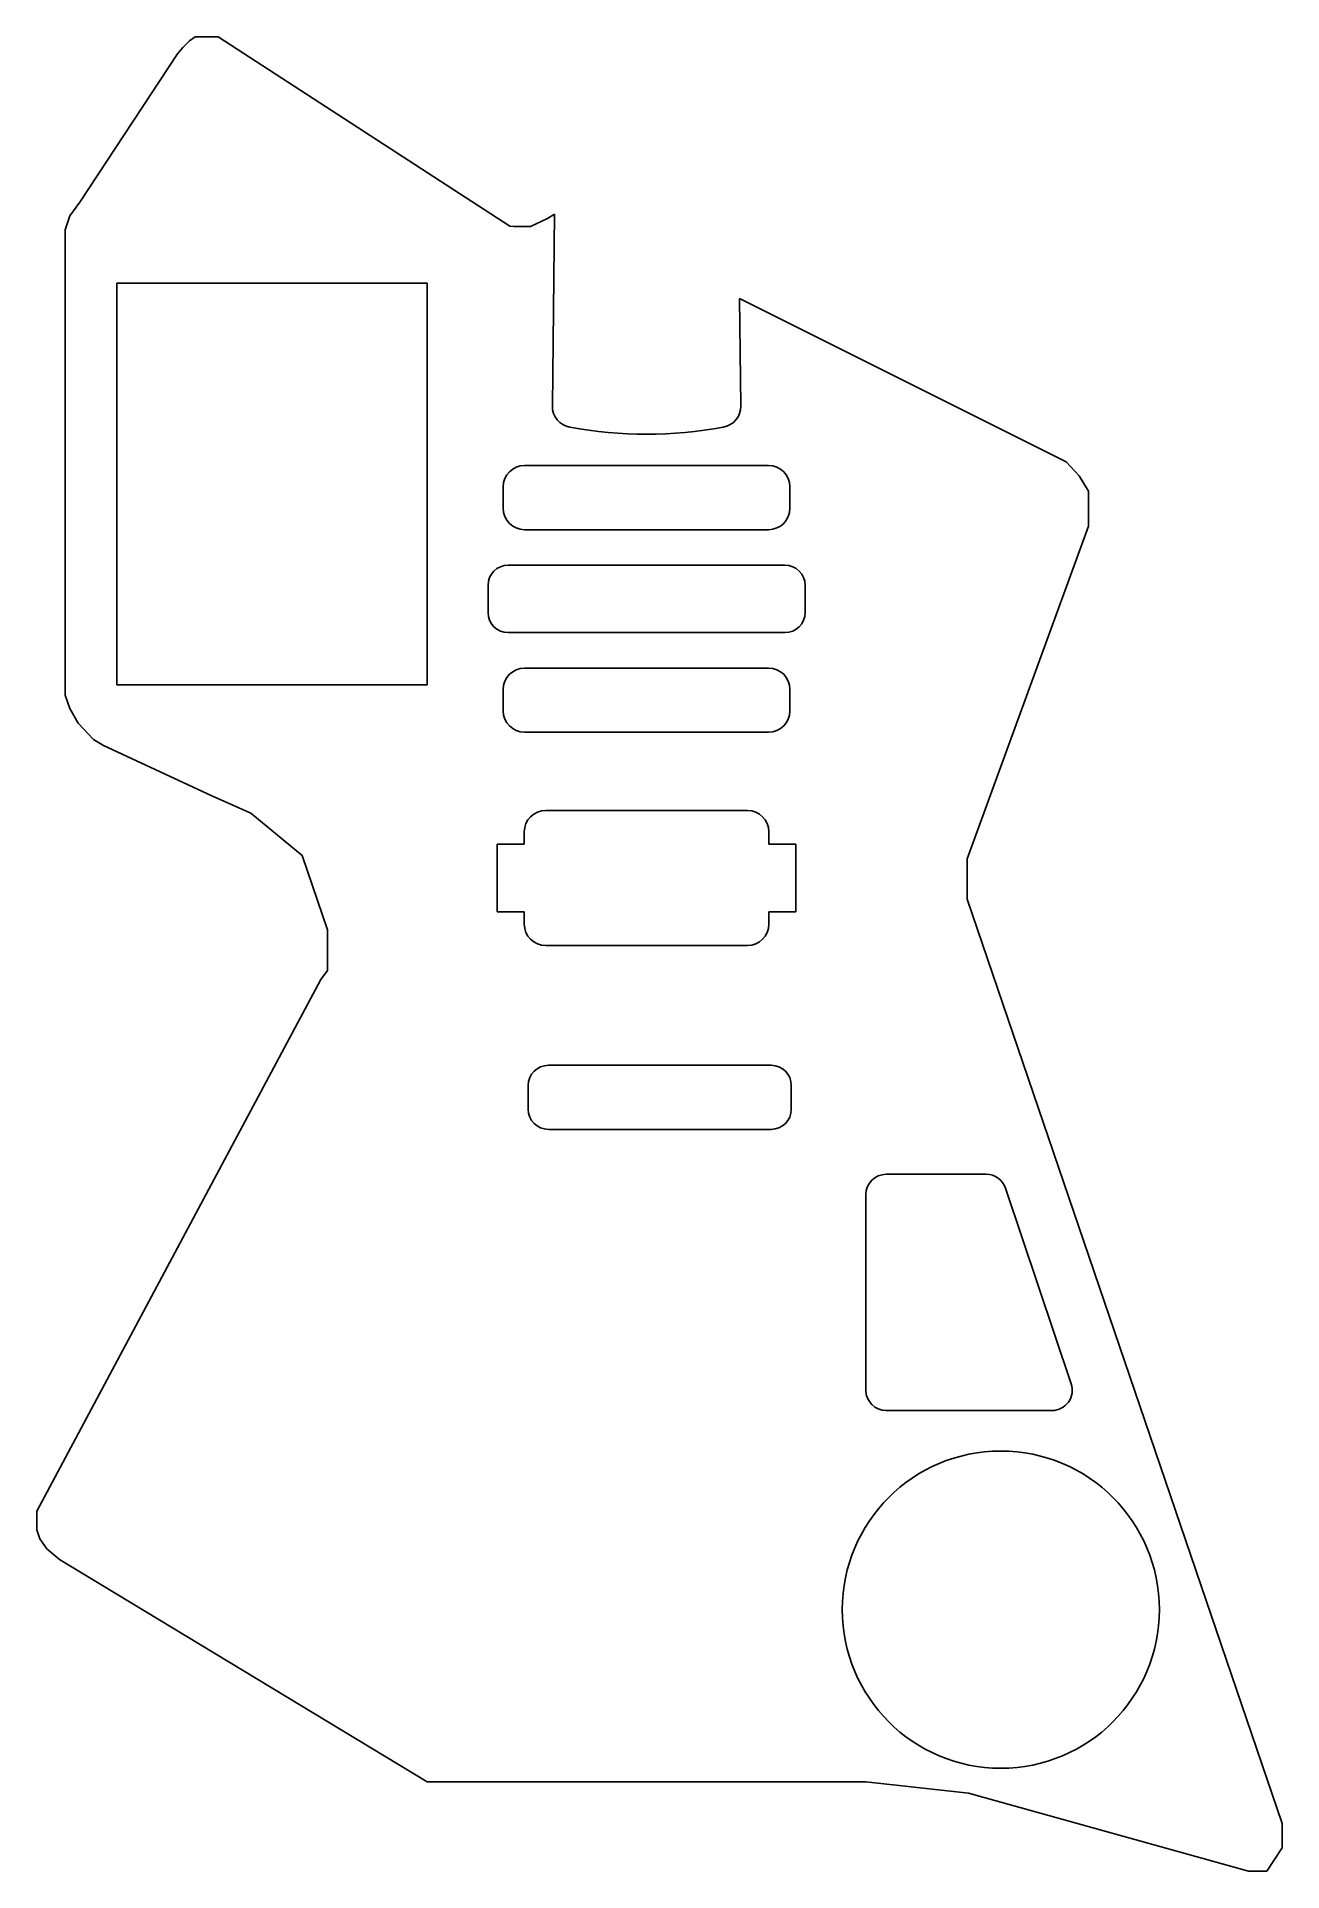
# Model space of a CAD drawing. Header units: millimetres. Extents: x 44 to 413, y 43 to 587.
import ezdxf

# ---------------------------------------------------------------- set-up
doc = ezdxf.new("R2010")
doc.units = ezdxf.units.MM
doc.layers.add('Fillet051', color=7, linetype='CONTINUOUS')

msp = doc.modelspace()

# ---------------------------------------------------------------- linework, layer by layer
at = {"layer": 'Fillet051'}
for p, q in [((57, 538), (85.9748, 581.98)), ((57, 538, 7), (85.9748, 581.98, 7)), ((57, 538), (85.9748, 581.98)), ((57, 538, 7), (85.9748, 581.98, 7)), ((87.4848, 583.86), (85.9748, 581.98)), ((87.4848, 583.86, 7), (85.9748, 581.98, 7)), ((87.4848, 583.86), (85.9748, 581.98)), ((87.4848, 583.86, 7), (85.9748, 581.98, 7)), ((85.9748, 581.98, 7), (85.9748, 581.98)), ((85.9748, 581.98, 7), (85.9748, 581.98)), ((89.4748, 585.83), (87.4848, 583.86)), ((89.4748, 585.83, 7), (87.4848, 583.86, 7)), ((89.4748, 585.83), (87.4848, 583.86)), ((89.4748, 585.83, 7), (87.4848, 583.86, 7)), ((87.4848, 583.86, 7), (87.4848, 583.86)), ((87.4848, 583.86, 7), (87.4848, 583.86)), ((91.1348, 587.073), (89.4748, 585.83)), ((91.1348, 587.073, 7), (89.4748, 585.83, 7)), ((91.1348, 587.073), (89.4748, 585.83)), ((91.1348, 587.073, 7), (89.4748, 585.83, 7)), ((89.4748, 585.83, 7), (89.4748, 585.83)), ((89.4748, 585.83, 7), (89.4748, 585.83)), ((97.9865, 587.073), (91.1348, 587.073)), ((97.9865, 587.073, 7), (91.1348, 587.073, 7)), ((91.1348, 587.073, 7), (91.1348, 587.073)), ((97.9865, 587.073), (91.1348, 587.073)), ((91.1348, 587.073, 7), (91.1348, 587.073)), ((97.9865, 587.073, 7), (91.1348, 587.073, 7)), ((184.499, 530.912), (97.9865, 587.073)), ((184.499, 530.912, 7), (97.9865, 587.073, 7)), ((97.9865, 587.073, 7), (97.9865, 587.073)), ((184.499, 530.912), (97.9865, 587.073)), ((97.9865, 587.073, 7), (97.9865, 587.073)), ((184.499, 530.912, 7), (97.9865, 587.073, 7)), ((52.6, 529.8), (54, 534)), ((52.6, 529.8, 7), (54, 534, 7)), ((52.6, 529.8), (54, 534)), ((52.6, 529.8, 7), (54, 534, 7)), ((54, 534), (57, 538)), ((54, 534, 7), (57, 538, 7)), ((54, 534), (57, 538)), ((54, 534, 7), (57, 538, 7)), ((54, 534, 7), (54, 534)), ((54, 534, 7), (54, 534)), ((57, 538, 7), (57, 538)), ((57, 538, 7), (57, 538)), ((195.596, 533.25), (190.601, 530.784)), ((195.596, 533.25, 7), (190.601, 530.784, 7)), ((195.596, 533.25), (190.601, 530.784)), ((195.596, 533.25, 7), (190.601, 530.784, 7)), ((197.678, 534.492), (195.596, 533.25)), ((197.678, 534.492, 7), (195.596, 533.25, 7)), ((197.678, 534.492), (195.596, 533.25)), ((197.678, 534.492, 7), (195.596, 533.25, 7)), ((195.596, 533.25, 7), (195.596, 533.25)), ((195.596, 533.25, 7), (195.596, 533.25)), ((197.058, 477.677), (197.678, 534.492)), ((197.058, 477.677, 7), (197.678, 534.492, 7)), ((197.058, 477.677), (197.678, 534.492)), ((197.058, 477.677, 7), (197.678, 534.492, 7)), ((197.678, 534.492, 7), (197.678, 534.492)), ((197.678, 534.492, 7), (197.678, 534.492)), ((52.6, 392), (52.6, 529.8)), ((52.6, 529.8, 7), (52.6, 529.8)), ((52.6, 392, 7), (52.6, 529.8, 7)), ((52.6, 529.8, 7), (52.6, 529.8)), ((52.6, 392), (52.6, 529.8)), ((52.6, 392, 7), (52.6, 529.8, 7)), ((185.731, 530.784), (184.499, 530.912)), ((185.731, 530.784, 7), (184.499, 530.912, 7)), ((184.499, 530.912, 7), (184.499, 530.912)), ((185.731, 530.784), (184.499, 530.912)), ((184.499, 530.912, 7), (184.499, 530.912)), ((185.731, 530.784, 7), (184.499, 530.912, 7)), ((190.601, 530.784), (185.731, 530.784)), ((190.601, 530.784, 7), (185.731, 530.784, 7)), ((185.731, 530.784, 7), (185.731, 530.784)), ((190.601, 530.784), (185.731, 530.784)), ((185.731, 530.784, 7), (185.731, 530.784)), ((190.601, 530.784, 7), (185.731, 530.784, 7)), ((190.601, 530.784, 7), (190.601, 530.784)), ((190.601, 530.784, 7), (190.601, 530.784)), ((68, 395), (68, 514)), ((68, 514), (160, 514)), ((68, 395, 7), (68, 514, 7)), ((68, 514, 7), (68, 514)), ((68, 395), (68, 514)), ((68, 514, 7), (160, 514, 7)), ((68, 514), (160, 514)), ((68, 514, 7), (68, 514)), ((68, 395, 7), (68, 514, 7)), ((68, 514, 7), (160, 514, 7)), ((160, 514), (160, 395)), ((160, 514, 7), (160, 514)), ((160, 514, 7), (160, 395, 7)), ((160, 514), (160, 395)), ((160, 514, 7), (160, 514)), ((160, 514, 7), (160, 395, 7)), ((252.928, 477.678), (252.564, 509.486)), ((252.564, 509.486), (349.402, 461.057)), ((252.928, 477.678, 7), (252.564, 509.486, 7)), ((252.564, 509.486), (252.564, 509.486, 7)), ((252.928, 477.678), (252.564, 509.486)), ((252.564, 509.486, 7), (349.402, 461.057, 7)), ((252.564, 509.486), (349.402, 461.057)), ((252.564, 509.486), (252.564, 509.486, 7)), ((252.928, 477.678, 7), (252.564, 509.486, 7)), ((252.564, 509.486, 7), (349.402, 461.057, 7)), ((197.058, 477.677, 7), (197.058, 477.677)), ((197.058, 477.677, 7), (197.058, 477.677)), ((252.928, 477.678, 7), (252.928, 477.678)), ((252.928, 477.678, 7), (252.928, 477.678)), ((202.271, 471.36, 7), (202.271, 471.36)), ((202.271, 471.36, 7), (202.271, 471.36)), ((247.714, 471.358, 7), (247.714, 471.358)), ((247.714, 471.358, 7), (247.714, 471.358)), ((188.85, 460), (261.15, 460)), ((188.85, 460, 7), (188.85, 460)), ((188.85, 460, 7), (261.15, 460, 7)), ((188.85, 460, 7), (188.85, 460)), ((188.85, 460), (261.15, 460)), ((188.85, 460, 7), (261.15, 460, 7)), ((261.15, 460, 7), (261.15, 460)), ((261.15, 460, 7), (261.15, 460)), ((349.402, 461.057), (353.186, 456.92)), ((349.402, 461.057, 7), (349.402, 461.057)), ((349.402, 461.057, 7), (353.186, 456.92, 7)), ((349.402, 461.057), (353.186, 456.92)), ((349.402, 461.057, 7), (349.402, 461.057)), ((349.402, 461.057, 7), (353.186, 456.92, 7)), ((353.186, 456.92), (355.987, 452.42)), ((353.186, 456.92, 7), (353.186, 456.92)), ((353.186, 456.92, 7), (355.987, 452.42, 7)), ((353.186, 456.92), (355.987, 452.42)), ((353.186, 456.92, 7), (353.186, 456.92)), ((353.186, 456.92, 7), (355.987, 452.42, 7)), ((182.5, 447.35), (182.5, 453.65)), ((182.5, 447.35, 7), (182.5, 453.65, 7)), ((182.5, 453.65, 7), (182.5, 453.65)), ((182.5, 447.35), (182.5, 453.65)), ((182.5, 453.65, 7), (182.5, 453.65)), ((182.5, 447.35, 7), (182.5, 453.65, 7)), ((267.5, 453.65), (267.5, 447.35)), ((267.5, 453.65, 7), (267.5, 453.65)), ((267.5, 453.65, 7), (267.5, 447.35, 7)), ((267.5, 453.65, 7), (267.5, 453.65)), ((267.5, 453.65), (267.5, 447.35)), ((267.5, 453.65, 7), (267.5, 447.35, 7)), ((355.987, 452.42), (355.987, 442.02)), ((355.987, 452.42, 7), (355.987, 452.42)), ((355.987, 452.42, 7), (355.987, 442.02, 7)), ((355.987, 452.42), (355.987, 442.02)), ((355.987, 452.42, 7), (355.987, 452.42)), ((355.987, 452.42, 7), (355.987, 442.02, 7)), ((182.5, 447.35, 7), (182.5, 447.35)), ((182.5, 447.35, 7), (182.5, 447.35)), ((267.5, 447.35, 7), (267.5, 447.35)), ((267.5, 447.35, 7), (267.5, 447.35)), ((261.15, 441), (188.85, 441)), ((188.85, 441, 7), (188.85, 441)), ((261.15, 441, 7), (188.85, 441, 7)), ((188.85, 441, 7), (188.85, 441)), ((261.15, 441), (188.85, 441)), ((261.15, 441, 7), (188.85, 441, 7)), ((261.15, 441, 7), (261.15, 441)), ((261.15, 441, 7), (261.15, 441)), ((355.987, 442.02), (320, 343.5)), ((355.987, 442.02, 7), (320, 343.5, 7)), ((355.987, 442.02), (320, 343.5)), ((355.987, 442.02, 7), (320, 343.5, 7)), ((355.987, 442.02, 7), (355.987, 442.02)), ((355.987, 442.02, 7), (355.987, 442.02)), ((184, 430.5), (266, 430.5)), ((184, 430.5, 7), (184, 430.5)), ((184, 430.5, 7), (266, 430.5, 7)), ((184, 430.5, 7), (184, 430.5)), ((184, 430.5), (266, 430.5)), ((184, 430.5, 7), (266, 430.5, 7)), ((266, 430.5, 7), (266, 430.5)), ((266, 430.5, 7), (266, 430.5)), ((178, 416.5), (178, 424.5)), ((178, 416.5, 7), (178, 424.5, 7)), ((178, 424.5, 7), (178, 424.5)), ((178, 416.5), (178, 424.5)), ((178, 424.5, 7), (178, 424.5)), ((178, 416.5, 7), (178, 424.5, 7)), ((272, 424.5), (272, 416.5)), ((272, 424.5, 7), (272, 424.5)), ((272, 424.5, 7), (272, 416.5, 7)), ((272, 424.5, 7), (272, 424.5)), ((272, 424.5), (272, 416.5)), ((272, 424.5, 7), (272, 416.5, 7)), ((178, 416.5, 7), (178, 416.5)), ((178, 416.5, 7), (178, 416.5)), ((272, 416.5, 7), (272, 416.5)), ((272, 416.5, 7), (272, 416.5)), ((266, 410.5), (184, 410.5)), ((184, 410.5, 7), (184, 410.5)), ((266, 410.5, 7), (184, 410.5, 7)), ((184, 410.5, 7), (184, 410.5)), ((266, 410.5), (184, 410.5)), ((266, 410.5, 7), (184, 410.5, 7)), ((266, 410.5, 7), (266, 410.5)), ((266, 410.5, 7), (266, 410.5)), ((188.85, 400), (261.15, 400)), ((188.85, 400, 7), (188.85, 400)), ((188.85, 400, 7), (261.15, 400, 7)), ((188.85, 400, 7), (188.85, 400)), ((188.85, 400), (261.15, 400)), ((188.85, 400, 7), (261.15, 400, 7)), ((261.15, 400, 7), (261.15, 400)), ((261.15, 400, 7), (261.15, 400)), ((54, 388), (52.6, 392)), ((52.6, 392, 7), (52.6, 392)), ((54, 388, 7), (52.6, 392, 7)), ((52.6, 392, 7), (52.6, 392)), ((54, 388), (52.6, 392)), ((54, 388, 7), (52.6, 392, 7)), ((160, 395), (68, 395)), ((68, 395, 7), (68, 395)), ((160, 395, 7), (68, 395, 7)), ((68, 395, 7), (68, 395)), ((160, 395), (68, 395)), ((160, 395, 7), (68, 395, 7)), ((160, 395, 7), (160, 395)), ((160, 395, 7), (160, 395)), ((182.5, 387.35), (182.5, 393.65)), ((182.5, 387.35, 7), (182.5, 393.65, 7)), ((182.5, 393.65, 7), (182.5, 393.65)), ((182.5, 387.35), (182.5, 393.65)), ((182.5, 393.65, 7), (182.5, 393.65)), ((182.5, 387.35, 7), (182.5, 393.65, 7)), ((267.5, 393.65), (267.5, 387.35)), ((267.5, 393.65, 7), (267.5, 393.65)), ((267.5, 393.65, 7), (267.5, 387.35, 7)), ((267.5, 393.65, 7), (267.5, 393.65)), ((267.5, 393.65), (267.5, 387.35)), ((267.5, 393.65, 7), (267.5, 387.35, 7)), ((56.5, 383.7), (54, 388)), ((54, 388, 7), (54, 388)), ((56.5, 383.7, 7), (54, 388, 7)), ((54, 388, 7), (54, 388)), ((56.5, 383.7), (54, 388)), ((56.5, 383.7, 7), (54, 388, 7)), ((182.5, 387.35, 7), (182.5, 387.35)), ((182.5, 387.35, 7), (182.5, 387.35)), ((267.5, 387.35, 7), (267.5, 387.35)), ((267.5, 387.35, 7), (267.5, 387.35)), ((61, 378.8), (56.5, 383.7)), ((56.5, 383.7, 7), (56.5, 383.7)), ((61, 378.8, 7), (56.5, 383.7, 7)), ((56.5, 383.7, 7), (56.5, 383.7)), ((61, 378.8), (56.5, 383.7)), ((61, 378.8, 7), (56.5, 383.7, 7)), ((261.15, 381), (188.85, 381)), ((188.85, 381, 7), (188.85, 381)), ((261.15, 381, 7), (188.85, 381, 7)), ((188.85, 381, 7), (188.85, 381)), ((261.15, 381), (188.85, 381)), ((261.15, 381, 7), (188.85, 381, 7)), ((261.15, 381, 7), (261.15, 381)), ((261.15, 381, 7), (261.15, 381)), ((64, 377), (61, 378.8)), ((61, 378.8, 7), (61, 378.8)), ((64, 377, 7), (61, 378.8, 7)), ((61, 378.8, 7), (61, 378.8)), ((64, 377), (61, 378.8)), ((64, 377, 7), (61, 378.8, 7)), ((96.1282, 362.119), (64, 377)), ((64, 377, 7), (64, 377)), ((96.1282, 362.119, 7), (64, 377, 7)), ((64, 377, 7), (64, 377)), ((96.1282, 362.119), (64, 377)), ((96.1282, 362.119, 7), (64, 377, 7)), ((107.659, 357.048), (96.1282, 362.119)), ((96.1282, 362.119, 7), (96.1282, 362.119)), ((107.659, 357.048, 7), (96.1282, 362.119, 7)), ((96.1282, 362.119, 7), (96.1282, 362.119)), ((107.659, 357.048), (96.1282, 362.119)), ((107.659, 357.048, 7), (96.1282, 362.119, 7)), ((107.659, 357.048), (122.894, 344.497)), ((107.659, 357.048, 7), (107.659, 357.048)), ((107.659, 357.048, 7), (122.894, 344.497, 7)), ((107.659, 357.048), (122.894, 344.497)), ((107.659, 357.048, 7), (107.659, 357.048)), ((107.659, 357.048, 7), (122.894, 344.497, 7)), ((195.1, 357.8), (254.9, 357.8)), ((195.1, 357.8, 7), (195.1, 357.8)), ((195.1, 357.8, 7), (254.9, 357.8, 7)), ((195.1, 357.8, 7), (195.1, 357.8)), ((195.1, 357.8), (254.9, 357.8)), ((195.1, 357.8, 7), (254.9, 357.8, 7)), ((254.9, 357.8, 7), (254.9, 357.8)), ((254.9, 357.8, 7), (254.9, 357.8)), ((188.75, 347.8), (188.75, 351.45)), ((188.75, 347.8, 7), (188.75, 351.45, 7)), ((188.75, 351.45, 7), (188.75, 351.45)), ((188.75, 347.8), (188.75, 351.45)), ((188.75, 351.45, 7), (188.75, 351.45)), ((188.75, 347.8, 7), (188.75, 351.45, 7)), ((261.25, 351.45), (261.25, 347.8)), ((261.25, 351.45, 7), (261.25, 351.45)), ((261.25, 351.45, 7), (261.25, 347.8, 7)), ((261.25, 351.45, 7), (261.25, 351.45)), ((261.25, 351.45), (261.25, 347.8)), ((261.25, 351.45, 7), (261.25, 347.8, 7)), ((122.894, 344.497), (130.394, 322.397)), ((122.894, 344.497, 7), (122.894, 344.497)), ((122.894, 344.497, 7), (130.394, 322.397, 7)), ((122.894, 344.497), (130.394, 322.397)), ((122.894, 344.497, 7), (122.894, 344.497)), ((122.894, 344.497, 7), (130.394, 322.397, 7)), ((180.75, 347.8), (188.75, 347.8)), ((180.75, 327.8), (180.75, 347.8)), ((180.75, 347.8, 7), (188.75, 347.8, 7)), ((180.75, 347.8), (188.75, 347.8)), ((180.75, 347.8, 7), (180.75, 347.8)), ((180.75, 327.8, 7), (180.75, 347.8, 7)), ((180.75, 347.8, 7), (180.75, 347.8)), ((180.75, 327.8), (180.75, 347.8)), ((180.75, 347.8, 7), (188.75, 347.8, 7)), ((180.75, 327.8, 7), (180.75, 347.8, 7)), ((188.75, 347.8, 7), (188.75, 347.8)), ((188.75, 347.8, 7), (188.75, 347.8)), ((261.25, 347.8), (269.25, 347.8)), ((261.25, 347.8, 7), (261.25, 347.8)), ((261.25, 347.8, 7), (269.25, 347.8, 7)), ((261.25, 347.8), (269.25, 347.8)), ((261.25, 347.8, 7), (261.25, 347.8)), ((261.25, 347.8, 7), (269.25, 347.8, 7)), ((269.25, 347.8), (269.25, 327.8)), ((269.25, 347.8, 7), (269.25, 347.8)), ((269.25, 347.8, 7), (269.25, 327.8, 7)), ((269.25, 347.8), (269.25, 327.8)), ((269.25, 347.8, 7), (269.25, 347.8)), ((269.25, 347.8, 7), (269.25, 327.8, 7)), ((320, 343.5), (320, 331.5)), ((320, 343.5, 7), (320, 343.5)), ((320, 343.5, 7), (320, 331.5, 7)), ((320, 343.5), (320, 331.5)), ((320, 343.5, 7), (320, 343.5)), ((320, 343.5, 7), (320, 331.5, 7)), ((188.75, 327.8), (180.75, 327.8)), ((180.75, 327.8, 7), (180.75, 327.8)), ((188.75, 327.8, 7), (180.75, 327.8, 7)), ((180.75, 327.8, 7), (180.75, 327.8)), ((188.75, 327.8), (180.75, 327.8)), ((188.75, 327.8, 7), (180.75, 327.8, 7)), ((188.75, 324.15), (188.75, 327.8)), ((188.75, 327.8, 7), (188.75, 327.8)), ((188.75, 324.15, 7), (188.75, 327.8, 7)), ((188.75, 327.8, 7), (188.75, 327.8)), ((188.75, 324.15), (188.75, 327.8)), ((188.75, 324.15, 7), (188.75, 327.8, 7)), ((269.25, 327.8), (261.25, 327.8)), ((261.25, 327.8), (261.25, 324.15)), ((269.25, 327.8, 7), (261.25, 327.8, 7)), ((261.25, 327.8, 7), (261.25, 327.8)), ((269.25, 327.8), (261.25, 327.8)), ((261.25, 327.8, 7), (261.25, 324.15, 7)), ((261.25, 327.8, 7), (261.25, 327.8)), ((261.25, 327.8), (261.25, 324.15)), ((269.25, 327.8, 7), (261.25, 327.8, 7)), ((261.25, 327.8, 7), (261.25, 324.15, 7)), ((269.25, 327.8, 7), (269.25, 327.8)), ((269.25, 327.8, 7), (269.25, 327.8)), ((320, 331.5), (413.447, 57.5962)), ((320, 331.5, 7), (320, 331.5)), ((320, 331.5, 7), (413.447, 57.5962, 7)), ((320, 331.5), (413.447, 57.5962)), ((320, 331.5, 7), (320, 331.5)), ((320, 331.5, 7), (413.447, 57.5962, 7)), ((130.394, 322.397), (130.394, 310.397)), ((130.394, 322.397, 7), (130.394, 310.397, 7)), ((130.394, 322.397), (130.394, 310.397)), ((130.394, 322.397, 7), (130.394, 322.397)), ((130.394, 322.397, 7), (130.394, 322.397)), ((130.394, 322.397, 7), (130.394, 310.397, 7)), ((188.75, 324.15, 7), (188.75, 324.15)), ((188.75, 324.15, 7), (188.75, 324.15)), ((261.25, 324.15, 7), (261.25, 324.15)), ((261.25, 324.15, 7), (261.25, 324.15)), ((254.9, 317.8), (195.1, 317.8)), ((195.1, 317.8, 7), (195.1, 317.8)), ((254.9, 317.8, 7), (195.1, 317.8, 7)), ((195.1, 317.8, 7), (195.1, 317.8)), ((254.9, 317.8), (195.1, 317.8)), ((254.9, 317.8, 7), (195.1, 317.8, 7)), ((254.9, 317.8, 7), (254.9, 317.8)), ((254.9, 317.8, 7), (254.9, 317.8)), ((130.394, 310.397), (128.394, 307.697)), ((130.394, 310.397, 7), (128.394, 307.697, 7)), ((130.394, 310.397), (128.394, 307.697)), ((130.394, 310.397, 7), (128.394, 307.697, 7)), ((130.394, 310.397, 7), (130.394, 310.397)), ((130.394, 310.397, 7), (130.394, 310.397)), ((128.394, 307.697), (44.2002, 150.2)), ((128.394, 307.697, 7), (44.2002, 150.2, 7)), ((128.394, 307.697), (44.2002, 150.2)), ((128.394, 307.697, 7), (44.2002, 150.2, 7)), ((128.394, 307.697, 7), (128.394, 307.697)), ((128.394, 307.697, 7), (128.394, 307.697)), ((195.9, 282.3), (261.9, 282.3)), ((195.9, 282.3, 7), (195.9, 282.3)), ((195.9, 282.3, 7), (261.9, 282.3, 7)), ((195.9, 282.3, 7), (195.9, 282.3)), ((195.9, 282.3), (261.9, 282.3)), ((195.9, 282.3, 7), (261.9, 282.3, 7)), ((261.9, 282.3, 7), (261.9, 282.3)), ((261.9, 282.3, 7), (261.9, 282.3)), ((189.9, 269.3), (189.9, 276.3)), ((189.9, 269.3, 7), (189.9, 276.3, 7)), ((189.9, 276.3, 7), (189.9, 276.3)), ((189.9, 269.3), (189.9, 276.3)), ((189.9, 276.3, 7), (189.9, 276.3)), ((189.9, 269.3, 7), (189.9, 276.3, 7)), ((267.9, 276.3), (267.9, 269.3)), ((267.9, 276.3, 7), (267.9, 276.3)), ((267.9, 276.3, 7), (267.9, 269.3, 7)), ((267.9, 276.3, 7), (267.9, 276.3)), ((267.9, 276.3), (267.9, 269.3)), ((267.9, 276.3, 7), (267.9, 269.3, 7)), ((189.9, 269.3, 7), (189.9, 269.3)), ((189.9, 269.3, 7), (189.9, 269.3)), ((267.9, 269.3, 7), (267.9, 269.3)), ((267.9, 269.3, 7), (267.9, 269.3)), ((261.9, 263.3), (195.9, 263.3)), ((195.9, 263.3, 7), (195.9, 263.3)), ((261.9, 263.3, 7), (195.9, 263.3, 7)), ((195.9, 263.3, 7), (195.9, 263.3)), ((261.9, 263.3), (195.9, 263.3)), ((261.9, 263.3, 7), (195.9, 263.3, 7)), ((261.9, 263.3, 7), (261.9, 263.3)), ((261.9, 263.3, 7), (261.9, 263.3)), ((325.687, 250), (296, 250)), ((325.687, 250, 7), (296, 250, 7)), ((296, 250, 7), (296, 250)), ((325.687, 250), (296, 250)), ((296, 250, 7), (296, 250)), ((325.687, 250, 7), (296, 250, 7)), ((325.687, 250, 7), (325.687, 250)), ((325.687, 250, 7), (325.687, 250)), ((331.374, 245.912), (350.872, 187.912)), ((331.374, 245.912, 7), (331.374, 245.912)), ((331.374, 245.912, 7), (350.872, 187.912, 7)), ((331.374, 245.912, 7), (331.374, 245.912)), ((331.374, 245.912), (350.872, 187.912)), ((331.374, 245.912, 7), (350.872, 187.912, 7)), ((290, 186), (290, 244)), ((290, 244, 7), (290, 244)), ((290, 186, 7), (290, 244, 7)), ((290, 244, 7), (290, 244)), ((290, 186), (290, 244)), ((290, 186, 7), (290, 244, 7)), ((290, 186, 7), (290, 186)), ((290, 186, 7), (290, 186)), ((350.872, 187.912, 7), (350.872, 187.912)), ((350.872, 187.912, 7), (350.872, 187.912)), ((345.185, 180), (296, 180)), ((296, 180, 7), (296, 180)), ((345.185, 180, 7), (296, 180, 7)), ((296, 180, 7), (296, 180)), ((345.185, 180), (296, 180)), ((345.185, 180, 7), (296, 180, 7)), ((345.185, 180, 7), (345.185, 180)), ((345.185, 180, 7), (345.185, 180)), ((44.2002, 150.2), (44.2002, 148.6)), ((44.2002, 150.2, 7), (44.2002, 148.6, 7)), ((44.2002, 150.2), (44.2002, 148.6)), ((44.2002, 150.2, 7), (44.2002, 150.2)), ((44.2002, 150.2, 7), (44.2002, 150.2)), ((44.2002, 150.2, 7), (44.2002, 148.6, 7)), ((44.2002, 148.6), (44.2002, 144.6)), ((44.2002, 148.6, 7), (44.2002, 144.6, 7)), ((44.2002, 148.6), (44.2002, 144.6)), ((44.2002, 148.6, 7), (44.2002, 148.6)), ((44.2002, 148.6, 7), (44.2002, 148.6)), ((44.2002, 148.6, 7), (44.2002, 144.6, 7)), ((44.2002, 144.6), (45.1102, 141.95)), ((44.2002, 144.6, 7), (45.1102, 141.95, 7)), ((44.2002, 144.6), (45.1102, 141.95)), ((44.2002, 144.6, 7), (44.2002, 144.6)), ((44.2002, 144.6, 7), (44.2002, 144.6)), ((44.2002, 144.6, 7), (45.1102, 141.95, 7)), ((45.1102, 141.95), (47.2242, 138.987)), ((45.1102, 141.95, 7), (47.2242, 138.987, 7)), ((45.1102, 141.95), (47.2242, 138.987)), ((45.1102, 141.95, 7), (45.1102, 141.95)), ((45.1102, 141.95, 7), (45.1102, 141.95)), ((45.1102, 141.95, 7), (47.2242, 138.987, 7)), ((47.2242, 138.987), (50.9702, 135.84)), ((47.2242, 138.987, 7), (50.9702, 135.84, 7)), ((47.2242, 138.987), (50.9702, 135.84)), ((47.2242, 138.987, 7), (47.2242, 138.987)), ((47.2242, 138.987, 7), (47.2242, 138.987)), ((47.2242, 138.987, 7), (50.9702, 135.84, 7)), ((160, 70.0001), (50.9702, 135.84)), ((160, 70.0001, 7), (50.9702, 135.84, 7)), ((50.9702, 135.84, 7), (50.9702, 135.84)), ((160, 70.0001), (50.9702, 135.84)), ((50.9702, 135.84, 7), (50.9702, 135.84)), ((160, 70.0001, 7), (50.9702, 135.84, 7)), ((377, 121, 7), (377, 121)), ((377, 121, 7), (377, 121)), ((290, 70.0001), (160, 70.0001)), ((290, 70.0001, 7), (160, 70.0001, 7)), ((160, 70.0001, 7), (160, 70.0001)), ((290, 70.0001), (160, 70.0001)), ((160, 70.0001, 7), (160, 70.0001)), ((290, 70.0001, 7), (160, 70.0001, 7)), ((320.445, 66.6106), (290, 70.0001)), ((320.445, 66.6106, 7), (290, 70.0001, 7)), ((290, 70.0001, 7), (290, 70.0001)), ((320.445, 66.6106), (290, 70.0001)), ((290, 70.0001, 7), (290, 70.0001)), ((320.445, 66.6106, 7), (290, 70.0001, 7)), ((403.447, 43.4657), (320.445, 66.6106)), ((403.447, 43.4657, 7), (320.445, 66.6106, 7)), ((320.445, 66.6106, 7), (320.445, 66.6106)), ((403.447, 43.4657), (320.445, 66.6106)), ((320.445, 66.6106, 7), (320.445, 66.6106)), ((403.447, 43.4657, 7), (320.445, 66.6106, 7)), ((413.447, 50.3962), (413.447, 57.5962)), ((413.447, 57.5962, 7), (413.447, 57.5962)), ((413.447, 50.3962, 7), (413.447, 57.5962, 7)), ((413.447, 57.5962, 7), (413.447, 57.5962)), ((413.447, 50.3962), (413.447, 57.5962)), ((413.447, 50.3962, 7), (413.447, 57.5962, 7)), ((413.447, 50.3962), (410.947, 46.6962)), ((413.447, 50.3962, 7), (410.947, 46.6962, 7)), ((413.447, 50.3962), (410.947, 46.6962)), ((413.447, 50.3962, 7), (410.947, 46.6962, 7)), ((413.447, 50.3962, 7), (413.447, 50.3962)), ((413.447, 50.3962, 7), (413.447, 50.3962)), ((410.947, 46.6962), (408.821, 43.4657)), ((410.947, 46.6962, 7), (408.821, 43.4657, 7)), ((410.947, 46.6962), (408.821, 43.4657)), ((410.947, 46.6962, 7), (408.821, 43.4657, 7)), ((410.947, 46.6962, 7), (410.947, 46.6962)), ((410.947, 46.6962, 7), (410.947, 46.6962)), ((408.821, 43.4657), (403.447, 43.4657)), ((408.821, 43.4657, 7), (403.447, 43.4657, 7)), ((403.447, 43.4657, 7), (403.447, 43.4657)), ((408.821, 43.4657), (403.447, 43.4657)), ((403.447, 43.4657, 7), (403.447, 43.4657)), ((408.821, 43.4657, 7), (403.447, 43.4657, 7)), ((408.821, 43.4657, 7), (408.821, 43.4657)), ((408.821, 43.4657, 7), (408.821, 43.4657))]:
    msp.add_line(p, q, dxfattribs=at)
msp.add_circle((330, 121), 47, dxfattribs=at)
msp.add_circle((330, 121), 47, dxfattribs=at)
msp.add_circle((330, 121), 47, dxfattribs=at)
msp.add_circle((330, 121), 47, dxfattribs=at)
for centre, radius, start, end in [((203.408, 477.608), 6.35, 179.375, -100.31), ((203.408, 477.608, 7), 6.35, 179.375, -100.31), ((203.408, 477.608), 6.35, 179.375, -100.31), ((203.408, 477.608, 7), 6.35, 179.375, -100.31), ((246.578, 477.605), 6.35, -79.6972, 0.655101), ((246.578, 477.605, 7), 6.35, -79.6972, 0.655101), ((246.578, 477.605), 6.35, -79.6972, 0.655101), ((246.578, 477.605, 7), 6.35, -79.6972, 0.655101), ((225, 596.31), 127, -100.31, -79.6972), ((225, 596.31, 7), 127, -100.31, -79.6972), ((225, 596.31), 127, -100.31, -79.6972), ((225, 596.31, 7), 127, -100.31, -79.6972), ((188.85, 453.65), 6.35, 90, 180), ((188.85, 453.65, 7), 6.35, 90, 180), ((188.85, 453.65), 6.35, 90, 180), ((188.85, 453.65, 7), 6.35, 90, 180), ((261.15, 453.65), 6.35, 0, 90), ((261.15, 453.65, 7), 6.35, 0, 90), ((261.15, 453.65), 6.35, 0, 90), ((261.15, 453.65, 7), 6.35, 0, 90), ((188.85, 447.35), 6.35, 180, -90), ((188.85, 447.35, 7), 6.35, 180, -90), ((188.85, 447.35), 6.35, 180, -90), ((188.85, 447.35, 7), 6.35, 180, -90), ((261.15, 447.35), 6.35, -90, 0), ((261.15, 447.35, 7), 6.35, -90, 0), ((261.15, 447.35), 6.35, -90, 0), ((261.15, 447.35, 7), 6.35, -90, 0), ((184, 424.5), 6, 90, 180), ((184, 424.5, 7), 6, 90, 180), ((184, 424.5), 6, 90, 180), ((184, 424.5, 7), 6, 90, 180), ((266, 424.5), 6, 0, 90), ((266, 424.5, 7), 6, 0, 90), ((266, 424.5), 6, 0, 90), ((266, 424.5, 7), 6, 0, 90), ((184, 416.5), 6, 180, -90), ((184, 416.5, 7), 6, 180, -90), ((184, 416.5), 6, 180, -90), ((184, 416.5, 7), 6, 180, -90), ((266, 416.5), 6, -90, 0), ((266, 416.5, 7), 6, -90, 0), ((266, 416.5), 6, -90, 0), ((266, 416.5, 7), 6, -90, 0), ((188.85, 393.65), 6.35, 90, 180), ((188.85, 393.65, 7), 6.35, 90, 180), ((188.85, 393.65), 6.35, 90, 180), ((188.85, 393.65, 7), 6.35, 90, 180), ((261.15, 393.65), 6.35, 0, 90), ((261.15, 393.65, 7), 6.35, 0, 90), ((261.15, 393.65), 6.35, 0, 90), ((261.15, 393.65, 7), 6.35, 0, 90), ((188.85, 387.35), 6.35, 180, -90), ((188.85, 387.35, 7), 6.35, 180, -90), ((188.85, 387.35), 6.35, 180, -90), ((188.85, 387.35, 7), 6.35, 180, -90), ((261.15, 387.35), 6.35, -90, 0), ((261.15, 387.35, 7), 6.35, -90, 0), ((261.15, 387.35), 6.35, -90, 0), ((261.15, 387.35, 7), 6.35, -90, 0), ((195.1, 351.45), 6.35, 90, 180), ((195.1, 351.45, 7), 6.35, 90, 180), ((195.1, 351.45), 6.35, 90, 180), ((195.1, 351.45, 7), 6.35, 90, 180), ((254.9, 351.45), 6.35, 0, 90), ((254.9, 351.45, 7), 6.35, 0, 90), ((254.9, 351.45), 6.35, 0, 90), ((254.9, 351.45, 7), 6.35, 0, 90), ((195.1, 324.15), 6.35, 180, -90), ((195.1, 324.15, 7), 6.35, 180, -90), ((195.1, 324.15), 6.35, 180, -90), ((195.1, 324.15, 7), 6.35, 180, -90), ((254.9, 324.15), 6.35, -90, 0), ((254.9, 324.15, 7), 6.35, -90, 0), ((254.9, 324.15), 6.35, -90, 0), ((254.9, 324.15, 7), 6.35, -90, 0), ((195.9, 276.3), 6, 90, 180), ((195.9, 276.3, 7), 6, 90, 180), ((195.9, 276.3), 6, 90, 180), ((195.9, 276.3, 7), 6, 90, 180), ((261.9, 276.3), 6, 0, 90), ((261.9, 276.3, 7), 6, 0, 90), ((261.9, 276.3), 6, 0, 90), ((261.9, 276.3, 7), 6, 0, 90), ((195.9, 269.3), 6, 180, -90), ((195.9, 269.3, 7), 6, 180, -90), ((195.9, 269.3), 6, 180, -90), ((195.9, 269.3, 7), 6, 180, -90), ((261.9, 269.3), 6, -90, 0), ((261.9, 269.3, 7), 6, -90, 0), ((261.9, 269.3), 6, -90, 0), ((261.9, 269.3, 7), 6, -90, 0), ((296, 244), 6, 90, 180), ((296, 244, 7), 6, 90, 180), ((296, 244), 6, 90, 180), ((296, 244, 7), 6, 90, 180), ((325.687, 244), 6, 18.5811, 90), ((325.687, 244, 7), 6, 18.5811, 90), ((325.687, 244), 6, 18.5811, 90), ((325.687, 244, 7), 6, 18.5811, 90), ((296, 186), 6, 180, -90), ((296, 186, 7), 6, 180, -90), ((296, 186), 6, 180, -90), ((296, 186, 7), 6, 180, -90), ((345.185, 186), 6, -90, 18.5811), ((345.185, 186, 7), 6, -90, 18.5811), ((345.185, 186), 6, -90, 18.5811), ((345.185, 186, 7), 6, -90, 18.5811)]:
    msp.add_arc(centre, radius, start, end, dxfattribs=at)

doc.saveas('drawing.dxf')
